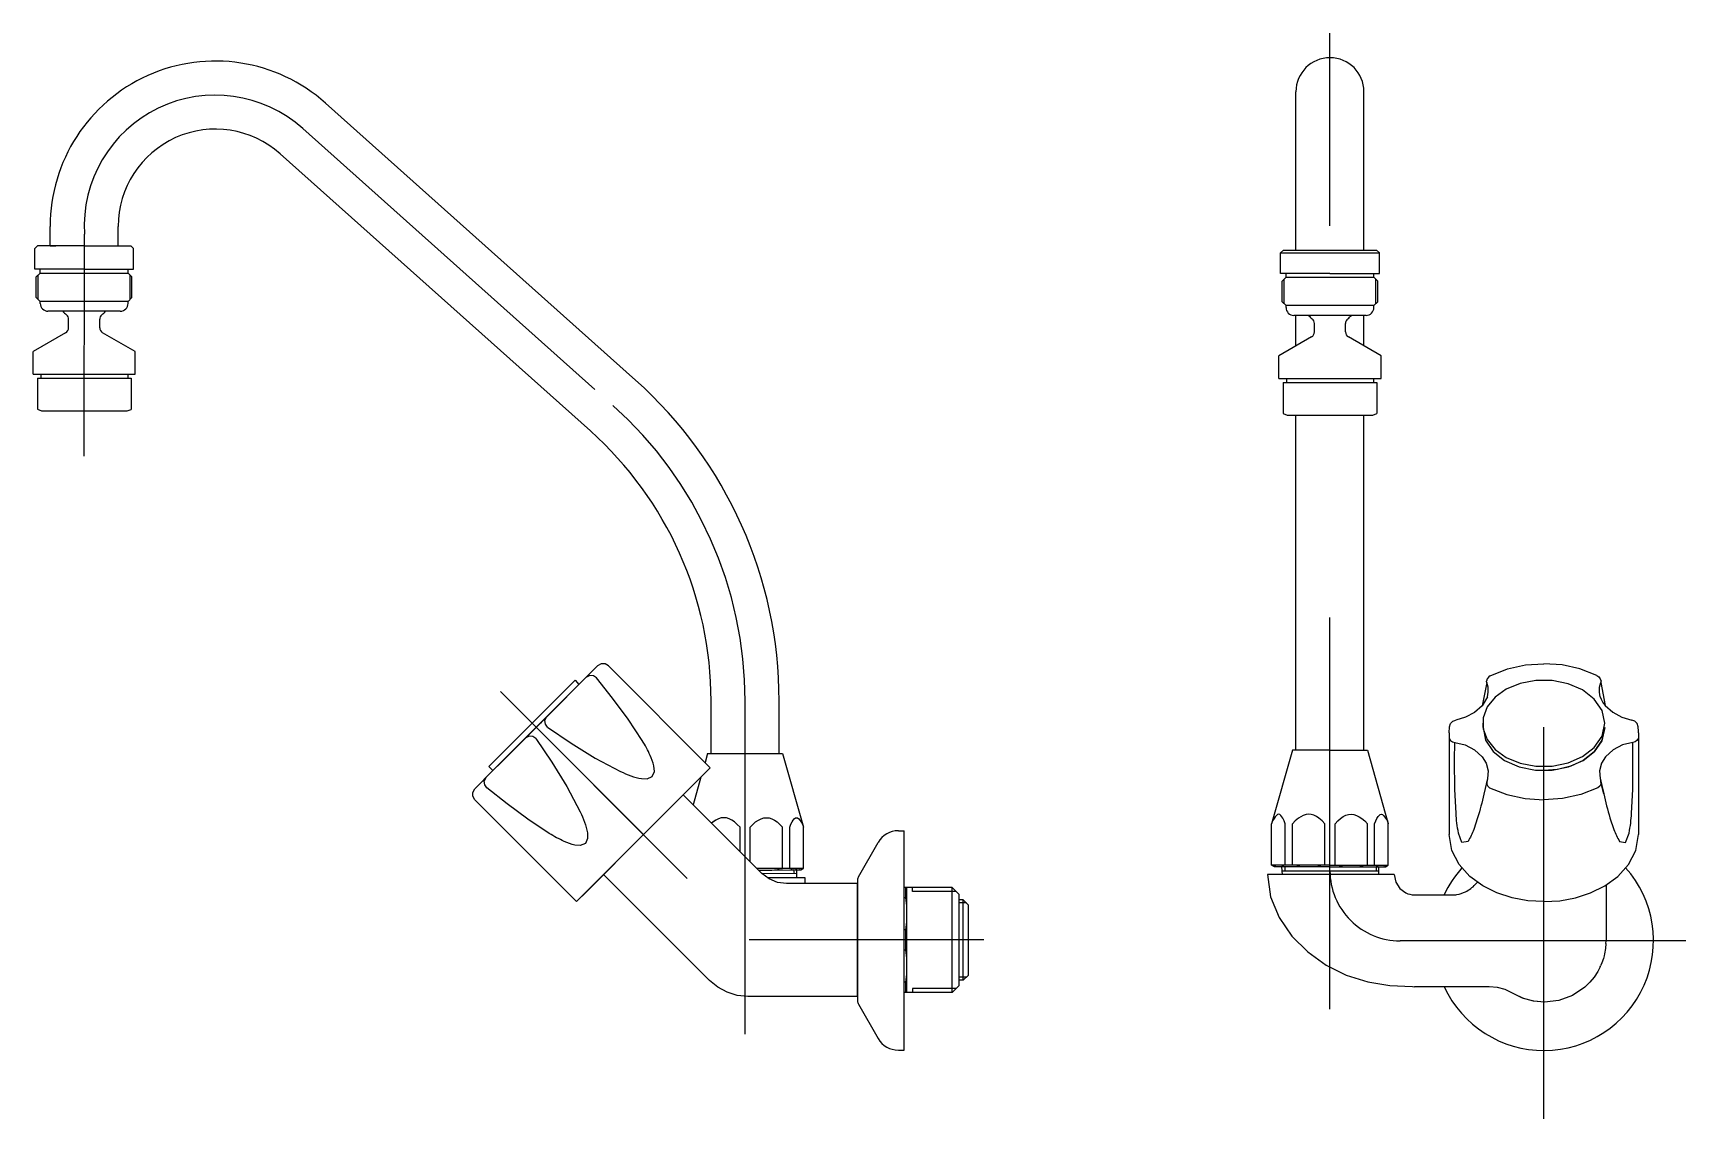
# Model space of a CAD drawing. Extents: x -16.852 to -16.43, y -6.964 to -6.687.
import ezdxf

# ---------------------------------------------------------------- set-up
doc = ezdxf.new("R2010")
doc.units = 0
doc.header["$LTSCALE"] = 0.2
doc.header["$MEASUREMENT"] = 0
doc.linetypes.add('AXES', pattern=[0.54, 0.3, -0.08, 0.08, -0.08])
doc.linetypes.add('CONTINU', pattern=[0])
doc.layers.get('0').update_dxf_attribs({"linetype": 'CONTINUOUS'})
doc.layers.add('DECA_EIXOS', color=5, linetype='AXES')

msp = doc.modelspace()

# ---------------------------------------------------------------- linework, layer by layer
at = {"linetype": 'CONTINU'}
for points in [[(-16.77711, -6.70502, 0.647937), (-16.84742, -6.7365)], [(-16.51189, -6.70212, 0.999997), (-16.52927, -6.70212)], [(-16.78868, -6.71798, 0.647935), (-16.83004, -6.7365)], [(-16.84995, -6.75616, 0.414214), (-16.84796, -6.75814)], [(-16.82949, -6.75814, 0.414213), (-16.82751, -6.75616)], [(-16.5318, -6.75723, 0.414214), (-16.52981, -6.75921)], [(-16.51134, -6.75921, 0.414214), (-16.50936, -6.75723)], [(-16.84421, -6.75814, 0.045662), (-16.84326, -6.75906)], [(-16.8427, -6.76024, 0.233904), (-16.84326, -6.75906)], [(-16.83421, -6.75907, 0.227748), (-16.83476, -6.76022)], [(-16.83421, -6.75907, 0.046063), (-16.83325, -6.75814)], [(-16.52606, -6.75921, 0.046263), (-16.52511, -6.76013)], [(-16.52455, -6.76129, 0.227736), (-16.52511, -6.76013)], [(-16.51605, -6.76013, 0.227779), (-16.51661, -6.76129)], [(-16.51605, -6.76013, 0.046026), (-16.5151, -6.75921)], [(-16.84345, -6.76366, 0.267952), (-16.8427, -6.76237)], [(-16.83476, -6.76237, 0.267941), (-16.83401, -6.76366)], [(-16.52529, -6.76473, 0.267952), (-16.52455, -6.76344)], [(-16.51661, -6.76344, 0.267941), (-16.51586, -6.76473)], [(-16.66125, -6.85761, 0.213636), (-16.69789, -6.77577)], [(-16.67862, -6.85761, 0.213636), (-16.70946, -6.78873)], [(-16.4805, -6.85297, -0.186325), (-16.48059, -6.85255)], [(-16.45143, -6.85297, 0.186296), (-16.45135, -6.85255)], [(-16.45154, -6.85657, 0.100382), (-16.45033, -6.85878)], [(-16.44179, -6.8658, 0.030228), (-16.44189, -6.86421)], [(-16.69363, -6.87696), (-16.69311, -6.87566), (-16.69324, -6.87424, 0.050268), (-16.69418, -6.87155, 0.029986), (-16.69621, -6.86774)], [(-16.48839, -6.88629), (-16.48867, -6.88027, -0.009791), (-16.4887, -6.86821)], [(-16.44354, -6.88629), (-16.44326, -6.88027, 0.009791), (-16.44324, -6.86821)], [(-16.70176, -6.87565, 0.02136), (-16.6991, -6.87674, 0.047576), (-16.69636, -6.87747), (-16.69491, -6.87751), (-16.69363, -6.87696)], [(-16.48126, -6.8814, -0.016119), (-16.48287, -6.88749), (-16.48386, -6.89046)], [(-16.45068, -6.88139, 0.016123), (-16.44907, -6.88749), (-16.44808, -6.89046)], [(-16.71204, -6.88593, -0.021354), (-16.71095, -6.88859, -0.047577), (-16.71022, -6.89133), (-16.71017, -6.89278), (-16.71073, -6.89406)], [(-16.48687, -6.89376), (-16.48776, -6.89136, -0.030854), (-16.48839, -6.88629)], [(-16.44507, -6.89376), (-16.44418, -6.89136, 0.030854), (-16.44354, -6.88629)], [(-16.71073, -6.89406), (-16.71202, -6.89458), (-16.71345, -6.89445, -0.050271), (-16.71614, -6.8935, -0.029981), (-16.71994, -6.89148)], [(-16.63079, -6.89078, 0.267949), (-16.63595, -6.89376)], [(-16.48386, -6.89046, -0.033825), (-16.48531, -6.89349), (-16.48687, -6.89376)], [(-16.44808, -6.89046, 0.033819), (-16.44662, -6.89349), (-16.44507, -6.89376)], [(-16.48686, -6.90022, 0.074271), (-16.4914, -6.90714)], [(-16.4914, -6.93058, 1.160577), (-16.44507, -6.90022)], [(-16.64101, -6.90252, 0.13165), (-16.64122, -6.90332)], [(-16.48598, -6.90634, 0.08481), (-16.48346, -6.90452)], [(-16.50121, -6.90662, 0.108155), (-16.49903, -6.90714)], [(-16.48909, -6.90714, 0.039329), (-16.48818, -6.90706)], [(-16.48818, -6.90706, 0.070486), (-16.48598, -6.90634)], [(-16.45021, -6.92082, -0.030259), (-16.45056, -6.92269)], [(-16.64122, -6.93424, 0.131652), (-16.64101, -6.93503)], [(-16.63595, -6.9438, 0.267949), (-16.63079, -6.94678)]]:
    msp.add_lwpolyline(points, format="xyb", dxfattribs=at)
for points in [[(-16.52927, -6.74253), (-16.52927, -6.70212)], [(-16.51189, -6.74253), (-16.51189, -6.70212)], [(-16.77711, -6.70502), (-16.69789, -6.77577)], [(-16.78868, -6.71798), (-16.70946, -6.78873)], [(-16.84742, -6.74146), (-16.84742, -6.7365)], [(-16.83004, -6.74146), (-16.83004, -6.7365)], [(-16.85134, -6.74217), (-16.85063, -6.74146)], [(-16.85134, -6.74742), (-16.85134, -6.74217)], [(-16.83868, -6.74146), (-16.85063, -6.74146)], [(-16.84742, -6.74146), (-16.84593, -6.74146)], [(-16.83868, -6.74146), (-16.82682, -6.74146)], [(-16.83153, -6.74146), (-16.83004, -6.74146)], [(-16.82612, -6.74217), (-16.82682, -6.74146)], [(-16.82612, -6.74742), (-16.82612, -6.74217)], [(-16.53319, -6.74324), (-16.53248, -6.74253)], [(-16.53319, -6.74849), (-16.53319, -6.74324)], [(-16.53319, -6.74324), (-16.50797, -6.74324)], [(-16.53248, -6.74253), (-16.50867, -6.74253)], [(-16.52927, -6.74253), (-16.51189, -6.74253)], [(-16.50797, -6.74324), (-16.50867, -6.74253)], [(-16.50797, -6.74849), (-16.50797, -6.74324)], [(-16.84995, -6.74742), (-16.85134, -6.74742)], [(-16.83868, -6.74742), (-16.85134, -6.74742)], [(-16.84995, -6.74841), (-16.85094, -6.74941)], [(-16.85094, -6.75467), (-16.85094, -6.74941)], [(-16.85045, -6.75517), (-16.85045, -6.74891)], [(-16.84995, -6.74841), (-16.84995, -6.74742)], [(-16.84995, -6.74841), (-16.82751, -6.74841)], [(-16.83868, -6.74742), (-16.82612, -6.74742)], [(-16.82751, -6.74841), (-16.82751, -6.74742)], [(-16.82652, -6.74941), (-16.82751, -6.74841)], [(-16.82701, -6.75517), (-16.82701, -6.74891)], [(-16.82652, -6.75467), (-16.82652, -6.74941)], [(-16.5318, -6.74849), (-16.53319, -6.74849)], [(-16.52058, -6.74849), (-16.53319, -6.74849)], [(-16.5318, -6.74948), (-16.5318, -6.74849)], [(-16.52058, -6.74849), (-16.50797, -6.74849)], [(-16.50936, -6.74948), (-16.50936, -6.74849)], [(-16.5318, -6.74948), (-16.53279, -6.75048)], [(-16.53279, -6.75574), (-16.53279, -6.75048)], [(-16.53229, -6.75624), (-16.53229, -6.74998)], [(-16.5318, -6.74948), (-16.50936, -6.74948)], [(-16.50837, -6.75048), (-16.50936, -6.74948)], [(-16.50886, -6.75624), (-16.50886, -6.74998)], [(-16.50837, -6.75574), (-16.50837, -6.75048)], [(-16.84995, -6.75566), (-16.85094, -6.75467)], [(-16.84995, -6.75616), (-16.84995, -6.75566)], [(-16.82751, -6.75566), (-16.84995, -6.75566)], [(-16.82652, -6.75467), (-16.82751, -6.75566)], [(-16.82751, -6.75616), (-16.82751, -6.75566)], [(-16.5318, -6.75673), (-16.53279, -6.75574)], [(-16.5318, -6.75723), (-16.5318, -6.75673)], [(-16.50936, -6.75673), (-16.5318, -6.75673)], [(-16.50837, -6.75574), (-16.50936, -6.75673)], [(-16.50936, -6.75723), (-16.50936, -6.75673)], [(-16.83873, -6.75814), (-16.84796, -6.75814)], [(-16.8427, -6.76237), (-16.8427, -6.76024)], [(-16.82949, -6.75814), (-16.83873, -6.75814)], [(-16.83476, -6.76237), (-16.83476, -6.76022)], [(-16.52058, -6.75921), (-16.52981, -6.75921)], [(-16.52927, -6.76702), (-16.52927, -6.75921)], [(-16.52455, -6.76344), (-16.52455, -6.76129)], [(-16.51134, -6.75921), (-16.52058, -6.75921)], [(-16.51661, -6.76344), (-16.51661, -6.76129)], [(-16.51189, -6.76702), (-16.51189, -6.75921)], [(-16.84345, -6.76366), (-16.85178, -6.76847)], [(-16.82568, -6.76847), (-16.83401, -6.76366)], [(-16.52529, -6.76473), (-16.53362, -6.76954)], [(-16.50753, -6.76954), (-16.51586, -6.76473)], [(-16.85178, -6.77424), (-16.85178, -6.76847)], [(-16.82568, -6.77424), (-16.82568, -6.76847)], [(-16.53362, -6.7753), (-16.53362, -6.76954)], [(-16.50753, -6.7753), (-16.50753, -6.76954)], [(-16.85178, -6.77424), (-16.83873, -6.77424)], [(-16.84981, -6.77424), (-16.84981, -6.77525)], [(-16.83873, -6.77424), (-16.82568, -6.77424)], [(-16.82757, -6.77424), (-16.82757, -6.77527)], [(-16.85066, -6.77524), (-16.85066, -6.78318)], [(-16.85066, -6.77524), (-16.83871, -6.77525)], [(-16.83871, -6.77525), (-16.82673, -6.77527)], [(-16.82673, -6.77527), (-16.82673, -6.78321)], [(-16.53362, -6.7753), (-16.52058, -6.7753)], [(-16.5325, -6.77631), (-16.53251, -6.78425)], [(-16.5325, -6.77631), (-16.52058, -6.77633)], [(-16.53166, -6.7753), (-16.53166, -6.77631)], [(-16.52058, -6.7753), (-16.50753, -6.7753)], [(-16.52058, -6.77633), (-16.50858, -6.77634)], [(-16.50942, -6.7753), (-16.50942, -6.77634)], [(-16.50858, -6.77634), (-16.50858, -6.78428)], [(-16.85066, -6.78318), (-16.84962, -6.78359)], [(-16.82778, -6.78361), (-16.82673, -6.78321)], [(-16.84962, -6.78359), (-16.82778, -6.78361)], [(-16.53251, -6.78425), (-16.53147, -6.78465)], [(-16.53147, -6.78465), (-16.50963, -6.78468)], [(-16.52927, -6.87017), (-16.52927, -6.78466)], [(-16.51189, -6.87017), (-16.51189, -6.78467)], [(-16.50963, -6.78468), (-16.50858, -6.78428)], [(-16.72329, -6.86439), (-16.7076, -6.8487)], [(-16.70479, -6.8487), (-16.70569, -6.84818), (-16.7067, -6.84818), (-16.7076, -6.8487)], [(-16.67882, -6.87468), (-16.70479, -6.8487)], [(-16.47967, -6.85125), (-16.4752, -6.84945), (-16.47063, -6.84845), (-16.46597, -6.84813)], [(-16.45239, -6.85115), (-16.45674, -6.84945), (-16.4613, -6.84845), (-16.46597, -6.84813)], [(-16.73537, -6.87436), (-16.71332, -6.85232)], [(-16.73432, -6.87542), (-16.71238, -6.85348)], [(-16.72329, -6.86439), (-16.71238, -6.85348)], [(-16.71339, -6.85449), (-16.71834, -6.85944)], [(-16.71332, -6.85232), (-16.71238, -6.85348)], [(-16.70787, -6.85178), (-16.70866, -6.85125), (-16.70959, -6.85113), (-16.71044, -6.85154)], [(-16.69621, -6.86774), (-16.69983, -6.86225), (-16.70376, -6.85695), (-16.70787, -6.85178)], [(-16.4805, -6.85297), (-16.4817, -6.8589)], [(-16.47967, -6.85125), (-16.48004, -6.8515), (-16.4804, -6.85198), (-16.48059, -6.85255)], [(-16.48037, -6.85658), (-16.48018, -6.85537), (-16.48022, -6.85416), (-16.4805, -6.85297)], [(-16.45239, -6.85115), (-16.4519, -6.8515), (-16.45154, -6.85198), (-16.45135, -6.85255)], [(-16.45154, -6.85657), (-16.45175, -6.85537), (-16.45172, -6.85416), (-16.45143, -6.85297)], [(-16.45143, -6.85297), (-16.45033, -6.85878)], [(-16.71751, -6.85861), (-16.72156, -6.86266)], [(-16.67862, -6.87104), (-16.67862, -6.85761)], [(-16.66125, -6.87104), (-16.66125, -6.85761)], [(-16.48037, -6.85658), (-16.48169, -6.85888), (-16.48365, -6.86058), (-16.48596, -6.86178), (-16.48846, -6.86252)], [(-16.45033, -6.85878), (-16.44838, -6.86052), (-16.44602, -6.86176), (-16.44347, -6.86252)], [(-16.72218, -6.86328), (-16.7226, -6.8637)], [(-16.72182, -6.86292), (-16.72218, -6.86328)], [(-16.72042, -6.86433), (-16.72095, -6.86354), (-16.72107, -6.86261), (-16.72066, -6.86176)], [(-16.49005, -6.86421), (-16.48978, -6.86344), (-16.48922, -6.86284), (-16.48846, -6.86252)], [(-16.48143, -6.86439), (-16.48143, -6.86334)], [(-16.44189, -6.86421), (-16.44216, -6.86344), (-16.44272, -6.86284), (-16.44347, -6.86252)], [(-16.72329, -6.86439), (-16.73432, -6.87542)], [(-16.72907, -6.87017), (-16.72502, -6.86612)], [(-16.72336, -6.86726), (-16.72414, -6.86674), (-16.72508, -6.86661), (-16.72592, -6.86702)], [(-16.72477, -6.86587), (-16.7244, -6.8655)], [(-16.7244, -6.8655), (-16.72399, -6.86509)], [(-16.72399, -6.86509), (-16.72329, -6.86439)], [(-16.72336, -6.86726), (-16.71928, -6.8733), (-16.71544, -6.87949), (-16.71204, -6.88593)], [(-16.7226, -6.8637), (-16.72329, -6.86439)], [(-16.72042, -6.86433), (-16.71439, -6.86841), (-16.70819, -6.87225), (-16.70176, -6.87565)], [(-16.49015, -6.8658), (-16.49005, -6.86421)], [(-16.49015, -6.8658), (-16.49015, -6.86711)], [(-16.49015, -6.8658), (-16.49015, -6.89177)], [(-16.49015, -6.86711), (-16.48977, -6.86776), (-16.48926, -6.86806), (-16.4887, -6.86821)], [(-16.48143, -6.86439), (-16.48087, -6.86763), (-16.47893, -6.87051), (-16.47598, -6.87284), (-16.47228, -6.87447), (-16.46812, -6.87531), (-16.46381, -6.87531), (-16.45965, -6.87447), (-16.45595, -6.87284), (-16.453, -6.87051), (-16.45107, -6.86763), (-16.45038, -6.86439)], [(-16.45038, -6.86439), (-16.45114, -6.86779), (-16.45314, -6.87065), (-16.4559, -6.87281), (-16.45907, -6.87428), (-16.46247, -6.87514), (-16.46597, -6.87542)], [(-16.44179, -6.86711), (-16.44217, -6.86776), (-16.44267, -6.86806), (-16.44324, -6.86821)], [(-16.44179, -6.8658), (-16.44179, -6.86711)], [(-16.44179, -6.8658), (-16.44179, -6.89177)], [(-16.73319, -6.87429), (-16.72825, -6.86935)], [(-16.67952, -6.87104), (-16.68016, -6.87333)], [(-16.67952, -6.87104), (-16.66035, -6.87104)], [(-16.67862, -6.87104), (-16.66125, -6.87104)], [(-16.66035, -6.87104), (-16.65504, -6.8899)], [(-16.53016, -6.87017), (-16.53547, -6.88904)], [(-16.52058, -6.87017), (-16.53016, -6.87017)], [(-16.52058, -6.87017), (-16.511, -6.87017)], [(-16.511, -6.87017), (-16.50568, -6.88904)], [(-16.4887, -6.86821), (-16.48605, -6.86888), (-16.48369, -6.8701), (-16.48172, -6.87188)], [(-16.44324, -6.86821), (-16.44589, -6.86888), (-16.44824, -6.8701), (-16.45021, -6.87188)], [(-16.73898, -6.88008), (-16.73432, -6.87542)], [(-16.73537, -6.87436), (-16.73432, -6.87542)], [(-16.67882, -6.87468), (-16.69591, -6.89177)], [(-16.68152, -6.87738), (-16.67882, -6.87468)], [(-16.48172, -6.87188), (-16.48069, -6.87356), (-16.48019, -6.87546), (-16.48033, -6.87748)], [(-16.45021, -6.87188), (-16.45125, -6.87356), (-16.45174, -6.87546), (-16.4516, -6.87748)], [(-16.73898, -6.88289), (-16.7395, -6.88199), (-16.7395, -6.88099), (-16.73898, -6.88008)], [(-16.73667, -6.87777), (-16.7361, -6.8772)], [(-16.73591, -6.87981), (-16.73643, -6.87903), (-16.73656, -6.87809), (-16.7361, -6.8772)], [(-16.71994, -6.89148), (-16.72543, -6.88786), (-16.73074, -6.88392), (-16.73591, -6.87981)], [(-16.68152, -6.87738), (-16.69591, -6.89177)], [(-16.68122, -6.87708), (-16.6832, -6.88413)], [(-16.48033, -6.87748), (-16.48126, -6.8814)], [(-16.48054, -6.87834), (-16.48047, -6.87808)], [(-16.48054, -6.87834), (-16.48054, -6.87892), (-16.48026, -6.87943), (-16.47981, -6.87981)], [(-16.48033, -6.87748), (-16.48047, -6.87808)], [(-16.47981, -6.87981), (-16.47538, -6.88154), (-16.47071, -6.88256), (-16.46597, -6.88289)], [(-16.45213, -6.87981), (-16.45655, -6.88154), (-16.46122, -6.88256), (-16.46597, -6.88289)], [(-16.4514, -6.87834), (-16.45139, -6.87892), (-16.45168, -6.87943), (-16.45213, -6.87981)], [(-16.4516, -6.87748), (-16.45143, -6.87807)], [(-16.4516, -6.87748), (-16.45068, -6.88139)], [(-16.4514, -6.87834), (-16.45143, -6.87807)], [(-16.45068, -6.88139), (-16.4514, -6.87834)], [(-16.71301, -6.90887), (-16.73898, -6.88289)], [(-16.70609, -6.90196), (-16.68573, -6.88159)], [(-16.66567, -6.90165), (-16.68573, -6.88159)], [(-16.67739, -6.88804), (-16.67852, -6.88881)], [(-16.67739, -6.88804), (-16.67811, -6.88853)], [(-16.67673, -6.88771), (-16.67739, -6.88804)], [(-16.67605, -6.88751), (-16.67673, -6.88771)], [(-16.67537, -6.88744), (-16.67605, -6.88751)], [(-16.6747, -6.88751), (-16.67537, -6.88744)], [(-16.674, -6.88771), (-16.6747, -6.88751)], [(-16.67332, -6.88805), (-16.674, -6.88771)], [(-16.67263, -6.88853), (-16.67332, -6.88805)], [(-16.67193, -6.88915), (-16.67263, -6.88853)], [(-16.66794, -6.88915), (-16.66724, -6.88853)], [(-16.66724, -6.88853), (-16.66653, -6.88804)], [(-16.66653, -6.88804), (-16.66586, -6.88771)], [(-16.66586, -6.88771), (-16.66517, -6.88751)], [(-16.66517, -6.88751), (-16.6645, -6.88744)], [(-16.6645, -6.88744), (-16.66383, -6.88751)], [(-16.66383, -6.88751), (-16.66314, -6.88771)], [(-16.66314, -6.88771), (-16.66247, -6.88804)], [(-16.66247, -6.88804), (-16.66176, -6.88853)], [(-16.66176, -6.88853), (-16.66106, -6.88915)], [(-16.65823, -6.88913), (-16.65795, -6.88853)], [(-16.65795, -6.88853), (-16.65766, -6.88805)], [(-16.65766, -6.88805), (-16.65737, -6.88771)], [(-16.65737, -6.88771), (-16.6571, -6.88751)], [(-16.6571, -6.88751), (-16.65681, -6.88744)], [(-16.65681, -6.88744), (-16.65653, -6.88751)], [(-16.65653, -6.88751), (-16.65625, -6.88771)], [(-16.65625, -6.88771), (-16.65598, -6.88804)], [(-16.65598, -6.88804), (-16.65573, -6.88844)], [(-16.65573, -6.88844), (-16.65526, -6.88911)], [(-16.53524, -6.88823), (-16.53547, -6.88904)], [(-16.53482, -6.88765), (-16.53524, -6.88823)], [(-16.53455, -6.88719), (-16.53482, -6.88765)], [(-16.53426, -6.88685), (-16.53455, -6.88719)], [(-16.53398, -6.88664), (-16.53426, -6.88685)], [(-16.5337, -6.88658), (-16.53398, -6.88664)], [(-16.53342, -6.88664), (-16.5337, -6.88658)], [(-16.53313, -6.88685), (-16.53342, -6.88664)], [(-16.53285, -6.88719), (-16.53313, -6.88685)], [(-16.53262, -6.88757), (-16.53285, -6.88719)], [(-16.53228, -6.88827), (-16.53262, -6.88757)], [(-16.53198, -6.88904), (-16.53228, -6.88827)], [(-16.52945, -6.88828), (-16.53016, -6.88904)], [(-16.52862, -6.88757), (-16.52945, -6.88828)], [(-16.52806, -6.88719), (-16.52862, -6.88757)], [(-16.52738, -6.88685), (-16.52806, -6.88719)], [(-16.52668, -6.88664), (-16.52738, -6.88685)], [(-16.52601, -6.88658), (-16.52668, -6.88664)], [(-16.52534, -6.88664), (-16.52601, -6.88658)], [(-16.52467, -6.88684), (-16.52534, -6.88664)], [(-16.52399, -6.88717), (-16.52467, -6.88684)], [(-16.5234, -6.88757), (-16.52399, -6.88717)], [(-16.52257, -6.88828), (-16.5234, -6.88757)], [(-16.52186, -6.88904), (-16.52257, -6.88828)], [(-16.51929, -6.88904), (-16.51857, -6.88827)], [(-16.51857, -6.88827), (-16.51789, -6.88767)], [(-16.51789, -6.88767), (-16.51717, -6.88717)], [(-16.51717, -6.88717), (-16.51649, -6.88684)], [(-16.51649, -6.88684), (-16.51581, -6.88664)], [(-16.51581, -6.88664), (-16.51514, -6.88658)], [(-16.51514, -6.88658), (-16.51446, -6.88664)], [(-16.51446, -6.88664), (-16.51378, -6.88685)], [(-16.51378, -6.88685), (-16.51309, -6.88719)], [(-16.51309, -6.88719), (-16.5124, -6.88767)], [(-16.5124, -6.88767), (-16.5117, -6.88828)], [(-16.5117, -6.88828), (-16.51099, -6.88904)], [(-16.50918, -6.88904), (-16.50888, -6.88827)], [(-16.50888, -6.88827), (-16.50859, -6.88767)], [(-16.50859, -6.88767), (-16.5083, -6.88717)], [(-16.5083, -6.88717), (-16.50802, -6.88685)], [(-16.50802, -6.88685), (-16.50774, -6.88664)], [(-16.50774, -6.88664), (-16.50746, -6.88658)], [(-16.50746, -6.88658), (-16.50718, -6.88664)], [(-16.50718, -6.88664), (-16.50689, -6.88685)], [(-16.50689, -6.88685), (-16.50661, -6.88719)], [(-16.50661, -6.88719), (-16.50633, -6.88765)], [(-16.50633, -6.88765), (-16.50591, -6.88823)], [(-16.50591, -6.88823), (-16.50568, -6.88904)], [(-16.71301, -6.90887), (-16.69591, -6.89177)], [(-16.69591, -6.89177), (-16.7103, -6.90617)], [(-16.67122, -6.8899), (-16.67193, -6.88915)], [(-16.67122, -6.89611), (-16.67122, -6.8899)], [(-16.66865, -6.8899), (-16.66794, -6.88915)], [(-16.66865, -6.89868), (-16.66865, -6.8899)], [(-16.66106, -6.88915), (-16.66035, -6.8899)], [(-16.66035, -6.9004), (-16.66035, -6.8899)], [(-16.65853, -6.8899), (-16.65823, -6.88913)], [(-16.65853, -6.9004), (-16.65853, -6.8899)], [(-16.65526, -6.88911), (-16.65504, -6.8899)], [(-16.65504, -6.9004), (-16.65504, -6.8899)], [(-16.63079, -6.89078), (-16.6293, -6.89078)], [(-16.6293, -6.94678), (-16.6293, -6.89078)], [(-16.53547, -6.89953), (-16.53547, -6.88904)], [(-16.53198, -6.89953), (-16.53198, -6.88904)], [(-16.53016, -6.89953), (-16.53016, -6.88904)], [(-16.52186, -6.89953), (-16.52186, -6.88904)], [(-16.51929, -6.89953), (-16.51929, -6.88904)], [(-16.51099, -6.89953), (-16.51099, -6.88904)], [(-16.50918, -6.89953), (-16.50918, -6.88904)], [(-16.50568, -6.89953), (-16.50568, -6.88904)], [(-16.46597, -6.90887), (-16.47004, -6.90863), (-16.47405, -6.90789), (-16.47793, -6.90663), (-16.48158, -6.90483), (-16.48488, -6.90243), (-16.48761, -6.8994), (-16.48947, -6.89579), (-16.49015, -6.89177)], [(-16.46597, -6.90887), (-16.4619, -6.90863), (-16.45788, -6.90789), (-16.45401, -6.90663), (-16.45036, -6.90483), (-16.44706, -6.90243), (-16.44432, -6.8994), (-16.44247, -6.89579), (-16.44179, -6.89177)], [(-16.64101, -6.90252), (-16.63595, -6.89376)], [(-16.65504, -6.9004), (-16.66693, -6.9004)], [(-16.6665, -6.90083), (-16.65562, -6.90073)], [(-16.6665, -6.90083), (-16.66494, -6.90083)], [(-16.66586, -6.90083), (-16.66517, -6.90083)], [(-16.66517, -6.90083), (-16.6645, -6.90081)], [(-16.6645, -6.90081), (-16.66382, -6.9008)], [(-16.66382, -6.9008), (-16.66315, -6.9008)], [(-16.66315, -6.9008), (-16.66245, -6.90079)], [(-16.66245, -6.90079), (-16.66178, -6.90078)], [(-16.66178, -6.90078), (-16.66106, -6.9004)], [(-16.66106, -6.9004), (-16.66035, -6.9004)], [(-16.65853, -6.9004), (-16.65823, -6.9004)], [(-16.65823, -6.9004), (-16.65794, -6.90075)], [(-16.65794, -6.90075), (-16.65748, -6.90075)], [(-16.65765, -6.9007), (-16.65737, -6.90075)], [(-16.65748, -6.90075), (-16.6571, -6.90074)], [(-16.65735, -6.90179), (-16.65748, -6.90075)], [(-16.65671, -6.90074), (-16.6571, -6.90074)], [(-16.65682, -6.90074), (-16.65653, -6.90074)], [(-16.65671, -6.90074), (-16.65598, -6.9007)], [(-16.65671, -6.90278), (-16.65671, -6.90074)], [(-16.65625, -6.90075), (-16.65598, -6.9007)], [(-16.65598, -6.9007), (-16.65562, -6.90073)], [(-16.65562, -6.90073), (-16.65539, -6.9004)], [(-16.65562, -6.90073), (-16.65504, -6.9004)], [(-16.65539, -6.9004), (-16.65504, -6.9004)], [(-16.53515, -6.89953), (-16.53547, -6.89953)], [(-16.53473, -6.89996), (-16.53547, -6.89953)], [(-16.52058, -6.89953), (-16.53547, -6.89953)], [(-16.53473, -6.89996), (-16.53515, -6.89953)], [(-16.53478, -6.89977), (-16.53473, -6.89996)], [(-16.52058, -6.89996), (-16.53473, -6.89996)], [(-16.53426, -6.89996), (-16.53454, -6.89983)], [(-16.53397, -6.89996), (-16.53426, -6.89996)], [(-16.5337, -6.89996), (-16.53397, -6.89996)], [(-16.53314, -6.89996), (-16.53342, -6.89996)], [(-16.53286, -6.89996), (-16.53314, -6.89996)], [(-16.53257, -6.89976), (-16.53286, -6.89996)], [(-16.53269, -6.90198), (-16.53286, -6.89996)], [(-16.53277, -6.90099), (-16.50807, -6.90099)], [(-16.53228, -6.89953), (-16.53257, -6.89976)], [(-16.53198, -6.89953), (-16.53228, -6.89953)], [(-16.53205, -6.90099), (-16.53205, -6.89996)], [(-16.52945, -6.89953), (-16.53016, -6.89953)], [(-16.52873, -6.89976), (-16.52945, -6.89953)], [(-16.52804, -6.89996), (-16.52873, -6.89976)], [(-16.52738, -6.89996), (-16.52804, -6.89996)], [(-16.52669, -6.89996), (-16.52738, -6.89996)], [(-16.52601, -6.89996), (-16.52669, -6.89996)], [(-16.52533, -6.89996), (-16.52601, -6.89996)], [(-16.52467, -6.89996), (-16.52533, -6.89996)], [(-16.52396, -6.89996), (-16.52467, -6.89996)], [(-16.52327, -6.89975), (-16.52396, -6.89996)], [(-16.52259, -6.89953), (-16.52327, -6.89975)], [(-16.52186, -6.89953), (-16.52259, -6.89953)], [(-16.52058, -6.89953), (-16.50568, -6.89953)], [(-16.52058, -6.89996), (-16.50643, -6.89996)], [(-16.51929, -6.89953), (-16.51857, -6.89953)], [(-16.51857, -6.89953), (-16.51789, -6.89975)], [(-16.51789, -6.89975), (-16.51719, -6.89996)], [(-16.51719, -6.89996), (-16.51649, -6.89996)], [(-16.51649, -6.89996), (-16.51582, -6.89996)], [(-16.51582, -6.89996), (-16.51514, -6.89996)], [(-16.51514, -6.89996), (-16.51447, -6.89996)], [(-16.51447, -6.89996), (-16.51378, -6.89996)], [(-16.51378, -6.89996), (-16.51312, -6.89996)], [(-16.51312, -6.89996), (-16.51243, -6.89976)], [(-16.51243, -6.89976), (-16.51172, -6.89953)], [(-16.51172, -6.89953), (-16.51099, -6.89953)], [(-16.50918, -6.89953), (-16.50888, -6.89953)], [(-16.50888, -6.89953), (-16.50858, -6.89976)], [(-16.50872, -6.90099), (-16.50872, -6.89996)], [(-16.50858, -6.89976), (-16.50831, -6.89996)], [(-16.50831, -6.89996), (-16.50807, -6.89996)], [(-16.50807, -6.89996), (-16.50774, -6.89996)], [(-16.50807, -6.90198), (-16.50807, -6.89996)], [(-16.50746, -6.89996), (-16.50718, -6.89996)], [(-16.50718, -6.89996), (-16.50689, -6.89996)], [(-16.50689, -6.89996), (-16.50662, -6.89983)], [(-16.50643, -6.89996), (-16.50601, -6.89953)], [(-16.50643, -6.89996), (-16.50568, -6.89953)], [(-16.50637, -6.89977), (-16.50643, -6.89996)], [(-16.50601, -6.89953), (-16.50568, -6.89953)], [(-16.67906, -6.92899), (-16.70609, -6.90196)], [(-16.66382, -6.90307), (-16.66567, -6.90165)], [(-16.65671, -6.90179), (-16.66567, -6.90165)], [(-16.65462, -6.90278), (-16.6642, -6.90278)], [(-16.66168, -6.90396), (-16.66382, -6.90307)], [(-16.65936, -6.90427), (-16.66168, -6.90396)], [(-16.64122, -6.90427), (-16.65936, -6.90427)], [(-16.65462, -6.90427), (-16.65462, -6.90278)], [(-16.64122, -6.90309), (-16.64122, -6.93424)], [(-16.64122, -6.93306), (-16.64122, -6.90427)], [(-16.62715, -6.90526), (-16.6293, -6.90527)], [(-16.62885, -6.90789), (-16.62885, -6.90527)], [(-16.62863, -6.91152), (-16.62863, -6.90527)], [(-16.61702, -6.90526), (-16.62715, -6.90526)], [(-16.62715, -6.90625), (-16.62715, -6.90526)], [(-16.61702, -6.93207), (-16.61702, -6.90526)], [(-16.61523, -6.90705), (-16.61702, -6.90526)], [(-16.53657, -6.90198), (-16.53577, -6.90766), (-16.53358, -6.91296), (-16.5303, -6.91767), (-16.52623, -6.92172), (-16.52156, -6.92506), (-16.51642, -6.92762), (-16.51094, -6.92935), (-16.50527, -6.93028), (-16.49953, -6.93057)], [(-16.52055, -6.90198), (-16.53657, -6.90198)], [(-16.50419, -6.90198), (-16.52055, -6.90198)], [(-16.50419, -6.90198), (-16.50379, -6.9039), (-16.50275, -6.9055), (-16.50121, -6.90662)], [(-16.48346, -6.90452), (-16.48288, -6.90388)], [(-16.45008, -6.90463), (-16.45008, -6.91835)], [(-16.7103, -6.90617), (-16.71301, -6.90887)], [(-16.62885, -6.90789), (-16.6293, -6.90789)], [(-16.62863, -6.90992), (-16.62885, -6.90789)], [(-16.61602, -6.90625), (-16.62715, -6.90625)], [(-16.61523, -6.93028), (-16.61523, -6.90705)], [(-16.61424, -6.90841), (-16.61523, -6.90841)], [(-16.61344, -6.90921), (-16.61523, -6.90921)], [(-16.61292, -6.90973), (-16.61424, -6.90841)], [(-16.61424, -6.92892), (-16.61424, -6.90841)], [(-16.61292, -6.9276), (-16.61292, -6.90973)], [(-16.49903, -6.90714), (-16.48909, -6.90714)], [(-16.62885, -6.91605), (-16.62863, -6.91401)], [(-16.62863, -6.91152), (-16.62863, -6.90992)], [(-16.62863, -6.91241), (-16.62863, -6.91152)], [(-16.62863, -6.92492), (-16.62863, -6.91241)], [(-16.62863, -6.91401), (-16.62863, -6.91241)], [(-16.62885, -6.91605), (-16.6293, -6.91605)], [(-16.62885, -6.92128), (-16.62885, -6.91605)], [(-16.62885, -6.92128), (-16.6293, -6.92128)], [(-16.62863, -6.92332), (-16.62885, -6.92128)], [(-16.4501, -6.91955), (-16.45021, -6.92082)], [(-16.4501, -6.91955), (-16.45008, -6.91886)], [(-16.45008, -6.91835), (-16.45008, -6.91886)], [(-16.45008, -6.91873), (-16.45008, -6.919)], [(-16.62863, -6.92492), (-16.62863, -6.92332)], [(-16.62863, -6.92581), (-16.62863, -6.92492)], [(-16.62863, -6.93206), (-16.62863, -6.92581)], [(-16.62863, -6.92741), (-16.62863, -6.92581)], [(-16.45217, -6.92668), (-16.45312, -6.92814), (-16.45422, -6.92947), (-16.45546, -6.93069)], [(-16.45157, -6.92552), (-16.45217, -6.92668)], [(-16.45157, -6.92552), (-16.45146, -6.9253)], [(-16.45113, -6.9245), (-16.45146, -6.9253)], [(-16.45076, -6.92341), (-16.45113, -6.9245)], [(-16.45056, -6.92269), (-16.45076, -6.92341)], [(-16.67694, -6.93073), (-16.67906, -6.92899)], [(-16.67455, -6.932), (-16.67694, -6.93073)], [(-16.62885, -6.92944), (-16.6293, -6.92944)], [(-16.62885, -6.92944), (-16.62863, -6.92741)], [(-16.62885, -6.93206), (-16.62885, -6.92944)], [(-16.61702, -6.93207), (-16.61523, -6.93028)], [(-16.61344, -6.92812), (-16.61523, -6.92812)], [(-16.61424, -6.92892), (-16.61523, -6.92892)], [(-16.61424, -6.92892), (-16.61292, -6.9276)], [(-16.49953, -6.93057), (-16.49903, -6.93058)], [(-16.47991, -6.93058), (-16.49903, -6.93058)], [(-16.47397, -6.93224), (-16.47582, -6.93132), (-16.4778, -6.93076), (-16.47991, -6.93058)], [(-16.45546, -6.93069), (-16.45861, -6.93282), (-16.46209, -6.93411), (-16.46577, -6.93455)], [(-16.67195, -6.93279), (-16.67455, -6.932)], [(-16.66923, -6.93306), (-16.67195, -6.93279)], [(-16.64122, -6.93306), (-16.66923, -6.93306)], [(-16.64101, -6.93503), (-16.63595, -6.9438)], [(-16.62715, -6.93206), (-16.6293, -6.93206)], [(-16.62715, -6.93108), (-16.62715, -6.93206)], [(-16.61602, -6.93108), (-16.62715, -6.93108)], [(-16.61702, -6.93207), (-16.62715, -6.93206)], [(-16.46577, -6.93455), (-16.46863, -6.93429), (-16.4714, -6.93351), (-16.47397, -6.93224)], [(-16.46577, -6.93455), (-16.4685, -6.93431), (-16.47115, -6.9336), (-16.47363, -6.93243)], [(-16.63079, -6.94678), (-16.6293, -6.94678)]]:
    msp.add_lwpolyline(points, dxfattribs=at)
msp.add_lwpolyline([(-16.45038, -6.86334), (-16.45109, -6.86005), (-16.45307, -6.85715), (-16.45605, -6.85484), (-16.45974, -6.85323), (-16.46383, -6.85242), (-16.46802, -6.85241), (-16.47201, -6.85318), (-16.47554, -6.85464), (-16.47839, -6.85668), (-16.4804, -6.85917), (-16.48143, -6.86192), (-16.48143, -6.86476), (-16.4804, -6.86751), (-16.47839, -6.87), (-16.47554, -6.87204), (-16.47201, -6.8735), (-16.46802, -6.87427), (-16.46383, -6.87426), (-16.45974, -6.87345), (-16.45605, -6.87184), (-16.45307, -6.86953), (-16.45109, -6.86663)], close=True, dxfattribs=at)
at = {"layer": 'DECA_EIXOS'}
for points in [[(-16.52058, -6.93632), (-16.52058, -6.68715)], [(-16.7829, -6.7115), (-16.7037, -6.78222)], [(-16.83873, -6.79516), (-16.83867, -6.73845)], [(-16.46597, -6.96434), (-16.46597, -6.81927)], [(-16.68474, -6.90294), (-16.73243, -6.85525)], [(-16.69591, -6.89177), (-16.72988, -6.85781)], [(-16.66993, -6.94269), (-16.66993, -6.85761)], [(-16.60893, -6.91866), (-16.66889, -6.91866)], [(-16.42967, -6.91886), (-16.50269, -6.91886)]]:
    msp.add_lwpolyline(points, dxfattribs=at)
for points in [[(-16.7829, -6.7115, 0.668799), (-16.83867, -6.73845)], [(-16.66993, -6.85761, 0.213731), (-16.7037, -6.78222)], [(-16.52058, -6.90099, 0.414447), (-16.50269, -6.91886)]]:
    msp.add_lwpolyline(points, format="xyb", dxfattribs=at)

doc.saveas('drawing.dxf')
